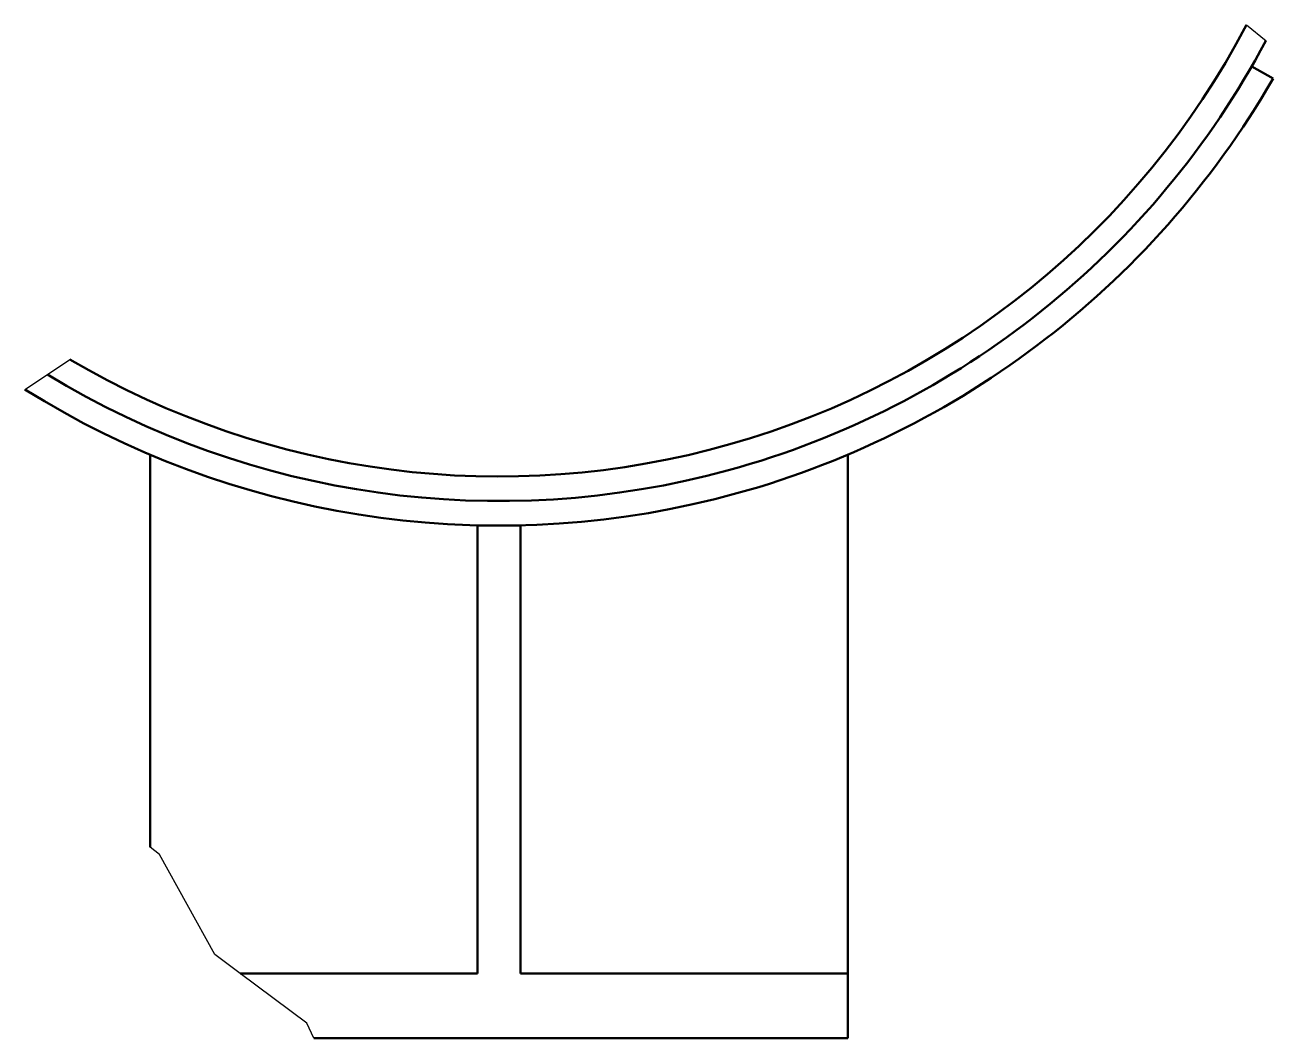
# Model space of a CAD drawing. Header units: millimetres. Extents: x -116 to 116, y -94 to 94.
import ezdxf

# ---------------------------------------------------------------- set-up
doc = ezdxf.new("R2010")
doc.units = ezdxf.units.MM
doc.linetypes.add('連續線', pattern=[0])
doc.layers.add('可見 (ISO)', color=7, linetype='連續線', lineweight=50)
doc.layers.add('折斷線 (ISO)', color=7, linetype='連續線', lineweight=25)

# ---------------------------------------------------------------- blocks, each defined once
blk = doc.blocks.new('Product_PipeShoe_圖紙_Plate_test')
at = {"layer": '可見 (ISO)', "ltscale": 1.31579}
for p, q in [((116.23, 84.34), (112.27, 86.62)), ((-92.94, -58.78), (-92.94, 14.31)), ((37.06, -82.33), (37.06, 14.31)), ((-31.94, 1.15), (-31.94, 1.1)), ((-23.94, 1.1), (-31.94, 1.1)), ((-31.94, 1.1), (-31.94, -82.33)), ((-23.94, 1.15), (-23.94, 1.1)), ((-23.94, -82.33), (-23.94, 1.1)), ((-31.94, -82.33), (-76.12, -82.33)), ((37.06, -82.33), (-23.94, -82.33)), ((37.06, -94.33), (37.06, -82.33)), ((-62.4, -94.33), (37.06, -94.33))]:
    blk.add_line(p, q, dxfattribs=at)
at = {"layer": '可見 (ISO)', "ltscale": 1.31579, "extrusion": (0, 0, -1)}
blk.add_arc((27.94, 167.57), 157.33, 207.7439, 300.5251, dxfattribs=at)
at = {"layer": '可見 (ISO)', "ltscale": 1.31579}
for radius, start, end in [(161.9, 238.6986, 331.9304), (166.47, 237.9695, 330)]:
    blk.add_arc((-27.94, 167.57), radius, start, end, dxfattribs=at)
at = {"layer": '折斷線 (ISO)', "ltscale": 0.657895}
for p, q in [((111.3, 94.33), (114.92, 91.39)), ((-112.05, 29.24), (-107.85, 32.05)), ((-116.23, 26.44), (-112.05, 29.24)), ((-91.18, -60.14), (-92.94, -58.78)), ((-80.86, -78.8), (-91.18, -60.14)), ((-76.12, -82.33), (-80.86, -78.8)), ((-63.72, -91.55), (-76.12, -82.33)), ((-62.4, -94.33), (-63.72, -91.55))]:
    blk.add_line(p, q, dxfattribs=at)

msp = doc.modelspace()

# ---------------------------------------------------------------- block references
msp.add_blockref('Product_PipeShoe_圖紙_Plate_test', (0, 0))

doc.saveas('drawing.dxf')
